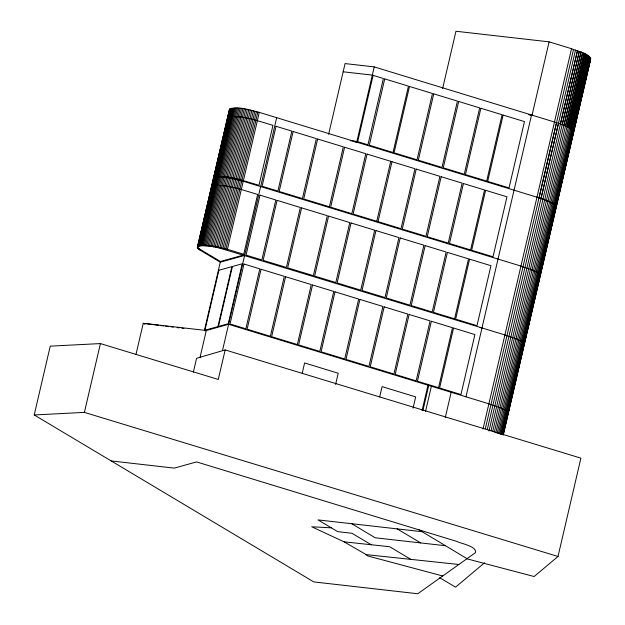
<?xml version="1.0" encoding="UTF-8"?>
<svg xmlns="http://www.w3.org/2000/svg" width="625" height="625" viewBox="0 0 625 625"><rect width="100%" height="100%" fill="white"/><g stroke="black" fill="none" stroke-linecap="round" stroke-linejoin="round"><path stroke-width="0.94" d="M244.633 255.422L220.281 262.195L199.539 249.805L197.359 247.523L229.422 109.477C238.516 105.461 249.883 110.422 259.281 112.367L537.695 197.422M229.422 109.477L229.711 110.469M442.625 88.539L455.953 31.25L549.109 41.852L571.531 48.703C577.164 51.531 589.234 52.539 590.492 59.586L503.289 434.328M544.68 199.836L541.031 198.508L558.492 123.25L374.242 66.898L345.062 63.578L328.602 134.336M111.211 460.938L174.281 468.117L196.578 461.914L456.867 541.43C461.031 543.688 477.164 546.242 475.445 552.672L417.766 593.75L313.773 581.914L34.219 414.953L50.234 346.148L100.414 343.578L218.258 379.453L225.18 349.922L580.898 458.141L558.008 556.477L534.133 576.531L466.844 558.797M34.219 414.953L84.398 412.391L100.414 343.578M135.992 354.422L143.234 323.312L206.305 330.492L199.938 357.828M197.359 247.523L229.547 109.195M197.453 247.852L229.781 108.938M197.656 248.203L197.531 246.516L198.227 245.75L204.508 245.062L215.383 246.43L227.391 249.406M198.039 246.57L230.117 108.711M197.969 248.578L197.82 247.508M197.367 247.211L198.508 246.25L230.562 108.516M198.391 248.969L198.133 247.883M198.508 246.25L199.062 246.086L231.117 108.344M198.914 249.383L198.555 248.273M199.062 246.086L199.711 245.953L231.766 108.211M199.539 249.805L199.703 249.109L199.078 248.68M199.711 245.953L200.461 245.852L232.516 108.109M200.266 250.242L200.43 249.539L199.703 249.109M200.461 245.852L201.305 245.773L233.352 108.039M201.305 245.773L202.234 245.742L234.289 108M202.234 245.742L203.25 245.734L235.305 107.992M203.25 245.734L204.344 245.766L236.398 108.023M204.344 245.766L205.516 245.82L237.562 108.086M205.516 245.82L206.75 245.914L238.805 108.18M206.75 245.914L208.047 246.039L240.102 108.305M208.047 246.039L209.398 246.203L241.453 108.461M209.398 246.203L210.805 246.391L242.859 108.648M210.805 246.391L212.242 246.602L244.297 108.867M212.242 246.602L213.719 246.852L245.773 109.109M213.719 246.852L215.219 247.125L247.273 109.383M215.219 247.125L216.742 247.422L248.797 109.688M216.742 247.422L218.273 247.75L250.32 110.008M523.5 346.18C525.219 339.75 509.086 337.195 504.922 334.938L219.805 248.094L251.859 110.359M221.328 248.461L253.383 110.727M193.359 372.125L196.578 358.289L225.18 349.922M222.844 248.852L254.898 111.109M204.477 330.117L220.445 261.492L218.297 260.211M224.336 249.258L256.391 111.516M225.797 249.672L257.852 111.938M227.227 250.109L259.281 112.367M222.508 350.484L276.688 117.68M302.203 373.297L304.609 362.961L338.211 373.227L335.586 384.5M374.242 66.898L356.734 142.141L354.852 141.922M376.766 221.273L390.719 161.312M378.023 221.656L391.977 161.703M379.672 396.961L382.078 386.633L415.68 396.891L413.055 408.164M422.109 410.453L427.984 385.195M422.875 410.695L428.758 385.438M425.516 411.5L431.398 386.242M445.289 417.539L451.164 392.281M465.969 396.805L531.555 114.953L528.727 114.625L532.062 115.102L549.109 41.852M483.016 429.063L571.531 48.703M485.305 428.781L573.562 49.344M541.031 198.508L539.039 197.844L556.555 122.602M487.297 429.445L575.531 50M560.383 123.914L577.43 50.664M488.984 431.055L577.5 50.688M491.016 430.797L579.234 51.344M573.062 133.203C574.844 128.266 565.406 126.609 562.266 124.625L579.375 51.398M492.727 431.477L580.945 52.023M564.047 125.336L581.094 52.086M494.32 432.164L582.547 52.703M565.648 126.023L582.695 52.773M566.977 126.633L584.023 53.383M495.797 432.836L584.086 53.414M568.328 127.305L585.375 54.055M497.133 433.508L585.43 54.086M568.469 127.383L585.516 54.133M569.508 127.953L586.555 54.695M498.562 433.234L586.633 54.742M569.672 128.047L586.719 54.789M570.555 128.578L587.602 55.328M499.617 433.875L587.695 55.383M570.727 128.688L587.773 55.437M571.461 129.188L588.508 55.937M500.531 434.5L588.609 56.008M571.633 129.312L588.68 56.063M572.227 129.789L589.273 56.531M501.562 434.219L589.367 56.609M502.109 434.742L589.969 57.188M502.758 434.352L590.398 57.734M503.336 432.828L504.859 426.273M505.297 424.406L506.164 420.664M507.906 413.164L510.547 401.844M510.984 399.953L514.938 382.977M516.031 378.258L517.352 372.594M517.789 370.711L518.664 366.938M519.766 362.219L521.742 353.727M522.18 351.844L523.055 348.07M524.156 343.352L526.789 332.031M528.547 324.484L529.867 318.82M530.305 316.938L531.18 313.164M532.281 308.445L534.258 299.953M534.695 298.07L535.57 294.297M536.672 289.578L538.648 281.086M539.742 276.367L542.375 265.047M542.812 263.164L543.695 259.383M544.789 254.672L546.766 246.18M547.211 244.289L548.086 240.516M548.523 238.633L550.5 230.141M552.914 219.766L554.891 211.273M555.984 206.562L559.273 192.453M559.711 190.57L560.586 186.812M561.023 184.93L563.648 173.641M564.086 171.758L564.961 168M565.398 166.117L567.367 157.656M569.773 147.305L571.742 138.844M573.5 131.32L576.117 120.055M576.555 118.172L577.43 114.414M578.523 109.719L580.492 101.266M580.93 99.391L581.805 95.633M582.891 90.938L584.859 82.484M585.297 80.609L586.172 76.852M587.922 69.336L590.492 59.586M503.031 434.867L590.672 58.25M503.297 434.859L590.781 58.734M555.547 208.445C557.055 202.93 546.609 201.383 542.945 199.188M539.523 277.312C541.242 270.875 525.109 268.328 520.953 266.07L240.359 180.383L229.75 177.984L220.367 176.891L214.539 177.383L213.398 178.344L213.688 179.336M507.469 415.055C509.195 408.617 493.055 406.062 488.898 403.805L228.602 324.297L204.93 330.875M484.609 562.758L455.562 587.156L439.672 577.727M220.953 261.352L224.539 260.359M224.945 260.242L240.828 255.828M241.266 255.703L244.281 254.867M331.32 527.836L311.742 526.781L344.039 541.82L366.211 554.617M344.039 541.82L389.695 546.734L410.859 559.375M458.852 564.492L365.578 554.547L367.625 555.906L442.711 575.984M530.164 114.891L532.062 115.102M343.156 71.789L372.336 75.109M350.312 140.688L356.898 141.438M422.133 531.703L318.031 519.906L337.703 531.648L351.992 533.273L371.234 544.742M445.469 545.727L375.18 537.781L351.781 523.719M158.75 325.289L143.258 323.328L144.898 324.305M160.688 325.539L163.594 325.906M165.531 326.148L168.43 326.523M171.336 326.891L173.273 327.133M177.148 327.625L179.086 327.867M181.984 328.242L183.922 328.484M480.094 327.562L481.992 327.93M218.273 247.75L219.805 248.094M84.398 412.391L558.008 556.477M227.414 249.289L243.719 254.273L257.641 194.43L236.961 188.195L224.922 185.734L213.828 185.297L211.844 186.023L211.773 187.547M536.977 197.195L539.039 197.844M538.414 197.641L542.875 199.156M558.547 123.266L562.266 124.625M544.82 199.891L546.391 200.516M546.539 200.578L547.984 201.203M548.141 201.266L549.469 201.875M549.617 201.953L550.805 202.539M550.961 202.625L552 203.195M200.922 249.836L209.281 254.828M209.766 255.117L217.75 259.891M397.125 528.867L420.711 542.922M419.141 529.906L467.023 558.672M553.219 203.93L553.953 204.43M554.125 204.555L554.867 205.156M214.164 179.016L213.68 177.367L215.898 176.383L226.992 176.82L239.031 179.281L259 185.336L272.961 125.352L252.984 119.328L240.945 116.859L229.852 116.422L227.867 117.148L227.797 118.68M552.164 203.289A26.852 5.172 13.1 0 1 553.047 203.82M218.883 270.266L204.93 330.227L217.937 326.609L231.891 266.648L218.883 270.266M232.398 266.508L218.445 326.461L228.258 323.734L242.211 263.781L232.398 266.508M243.977 264.023L230.023 323.977L245.852 328.812L259.805 268.852L243.977 264.023M260.008 195.148L246.055 255.109L261.875 259.945L275.828 199.984L260.008 195.148M276.031 126.281L262.078 186.242L277.898 191.07L291.852 131.117L276.031 126.281M261.062 269.242L247.109 329.195L270.375 336.305L284.32 276.344L261.062 269.242M277.086 200.367L263.133 260.328L286.398 267.438L300.352 207.477L277.086 200.367M293.117 131.5L279.164 191.461L302.422 198.562L316.375 138.609L293.117 131.5M285.586 276.727L271.633 336.688L297.344 344.547L311.297 284.586L285.586 276.727M301.609 207.859L287.656 267.82L313.367 275.672L327.32 215.711L301.609 207.859M317.641 138.992L303.688 198.953L329.391 206.805L343.344 146.844L317.641 138.992M312.555 284.969L298.602 344.93L319.805 351.406L333.758 291.445L312.555 284.969M328.578 216.102L314.625 276.055L335.828 282.539L349.781 222.578L328.578 216.102M344.609 147.227L330.656 207.188L351.859 213.664L365.812 153.703L344.609 147.227M373.125 75.352L357.688 141.68L367.953 144.812L383.383 78.484L373.125 75.352M335.016 291.828L321.062 351.789L344.711 359.016L358.664 299.055L335.016 291.828M351.047 222.961L337.094 282.922L360.742 290.148L374.695 230.188L351.047 222.961M367.07 154.094L353.117 214.047L401.016 228.68L414.969 168.727L367.07 154.094M384.727 78.891L369.289 145.227L393.031 152.477L408.469 86.148L384.727 78.891M359.93 299.438L345.977 359.398L368.961 366.422L382.914 306.461L359.93 299.438M375.953 230.57L362 290.531L384.992 297.555L398.945 237.594L375.953 230.57M409.492 86.461L394.055 152.789L417.047 159.812L432.477 93.484L409.492 86.461M384.18 306.852L370.227 366.805L393.914 374.047L407.867 314.086L384.18 306.852M400.203 237.977L386.25 297.938L409.938 305.172L423.891 245.211L400.203 237.977M416.227 169.109L402.273 229.07L425.969 236.305L439.922 176.344L416.227 169.109M433.742 93.867L418.305 160.195L441.992 167.438L457.43 101.102L433.742 93.867M409.125 314.469L395.172 374.43L416.164 380.844L430.117 320.883L409.125 314.469M425.148 245.602L411.203 305.562L432.195 311.969L446.148 252.016L425.148 245.602M441.18 176.727L427.227 236.687L448.219 243.102L462.172 183.141L441.18 176.727M458.688 101.484L443.25 167.82L464.25 174.234L479.68 107.898L458.688 101.484M480.883 108.266L465.453 174.602L486.664 181.078L502.102 114.75L480.883 108.266M431.383 321.266L417.43 381.227L438.555 387.68L452.508 327.719L431.383 321.266M447.406 252.398L433.453 312.359L454.586 318.812L468.531 258.852L447.406 252.398M463.43 183.531L449.477 243.484L470.609 249.945L484.562 189.984L463.43 183.531M453.555 328.039L439.602 388L460.961 394.523L474.914 334.57L453.555 328.039M469.586 259.172L455.633 319.133L476.992 325.656L490.945 265.695L469.586 259.172M485.609 190.305L471.656 250.266L493.016 256.789L506.969 196.828L485.609 190.305M503.117 115.062L487.688 181.391L509.047 187.914L524.477 121.586L503.117 115.062"/></g></svg>
